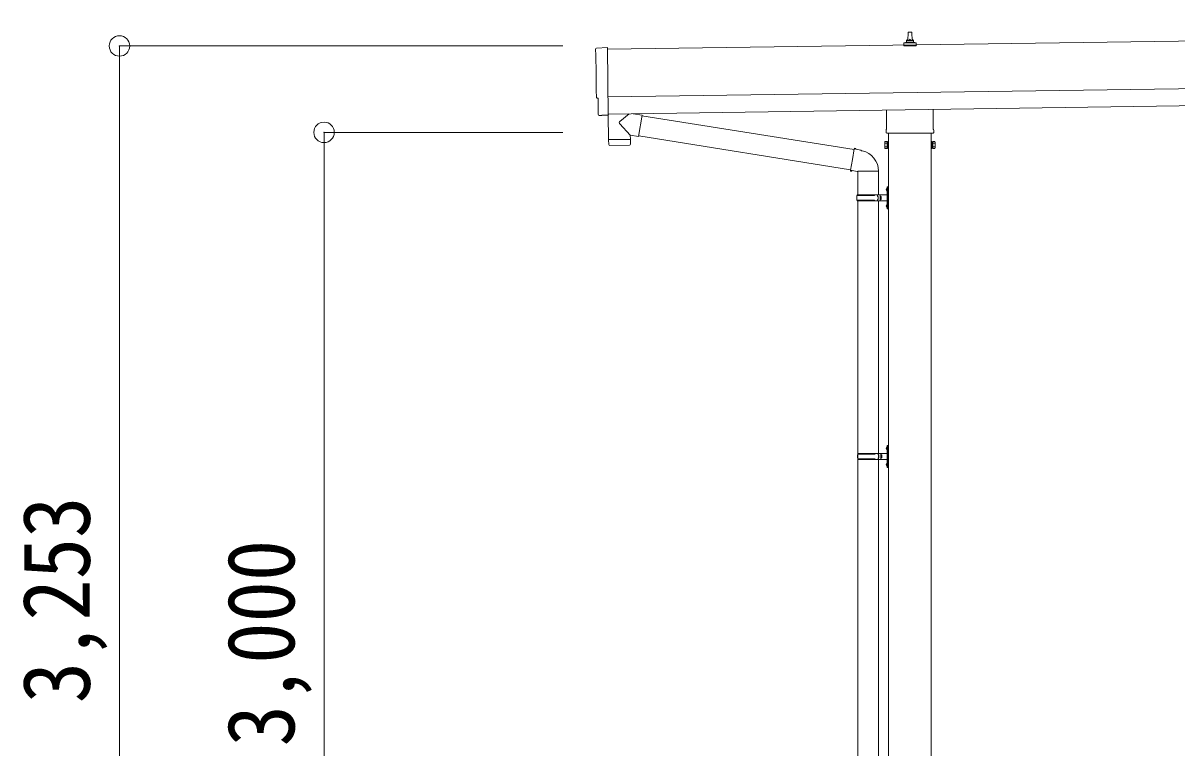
# Model space of a CAD drawing. Units: millimetres at full size, sheet at 1:60. Extents: x -16864 to 16864, y -11640 to 11640.
# Drawn here: x -2749 to 635, y -6112 to -3987 of the extents above; entities that cross this region are included whole.
import ezdxf
from ezdxf.enums import TextEntityAlignment as Align

# ---------------------------------------------------------------- set-up
doc = ezdxf.new("R2010")
doc.units = ezdxf.units.MM
doc.header["$LTSCALE"] = 60
doc.header["$PDMODE"] = 32
doc.header["$PDSIZE"] = 60
for name, color, linetype, lineweight in [('0-2_TEXT1', 4, 'Continuous', 9), ('0-8_TABLE1', 6, 'Continuous', 9), ('0-9_DIM1', 7, 'Continuous', 9)]:
    doc.layers.add(name, color=color, linetype=linetype, lineweight=lineweight)
doc.styles.add('ＭＳ ゴシック', font='')
doc.styles.get('ＭＳ ゴシック').set_extended_font_data('MS Gothic')

msp = doc.modelspace()

# ---------------------------------------------------------------- linework, layer by layer
at = {"layer": '0-2_TEXT1'}
for p, q in [((4329.66, -3987.29), (-1035.29, -4063.93)), ((-153.78, -4038.41), (-153.06, -4014.88)), ((-152.06, -4013.91), (-143.51, -4013.91)), ((-142.51, -4014.88), (-141.78, -4038.41)), ((-166.03, -4053.91), (-166.03, -4046.19)), ((-129.53, -4053.91), (-166.03, -4053.91)), ((-165.65, -4045.41), (-129.91, -4045.41)), ((-165.27, -4045.22), (-158.55, -4043.59)), ((-158.16, -4043.41), (-137.4, -4043.41)), ((-157.78, -4042.62), (-157.78, -4038.41)), ((-156.78, -4038.41), (-138.78, -4038.41)), ((-137.78, -4042.62), (-137.78, -4038.41)), ((-130.3, -4045.22), (-137.02, -4043.59)), ((-129.53, -4053.91), (-129.53, -4046.19)), ((-1033.29, -4203.92), (4331.66, -4127.27)), ((-1032.58, -4253.91), (4332.37, -4177.27)), ((-1052.15, -4257.96), (-1059.08, -4257.7)), ((-216.39, -4297.89), (-216.39, -4242.25)), ((-79.79, -4240.3), (-79.79, -4297.89)), ((-218.09, -4306.66), (-218.09, -4301.16)), ((-80.15, -4310.16), (-216.03, -4310.16)), ((-210.59, -4310.16), (-210.59, -7807.66)), ((-85.59, -7807.66), (-85.59, -4310.16)), ((-78.09, -4301.16), (-78.09, -4306.66)), ((-222.09, -4336.16), (-221.33, -4334.85)), ((-222.09, -4336.16), (-222.09, -4353.16)), ((-222.09, -4353.16), (-221.33, -4354.48)), ((-215.09, -4339.76), (-221.33, -4339.76)), ((-215.09, -4349.57), (-221.33, -4349.57)), ((-215.09, -4354.48), (-221.33, -4354.48)), ((-212.59, -4353.86), (-215.09, -4353.86)), ((-83.59, -4353.86), (-81.09, -4353.86)), ((-81.09, -4339.76), (-74.85, -4339.76)), ((-81.09, -4349.57), (-74.85, -4349.57)), ((-81.09, -4354.48), (-74.85, -4354.48)), ((-74.09, -4336.16), (-74.85, -4334.85)), ((-74.09, -4353.16), (-74.85, -4354.48)), ((-74.09, -4336.16), (-74.09, -4353.16))]:
    msp.add_line(p, q, dxfattribs=at)
for points in [[(-1066.91, -4060.95), (-1035.36, -4058.84), (-1032.54, -4256.68)], [(-1061.96, -4254.75), (-1062.63, -4207.72), (-1063.23, -4207.73)], [(-1051.42, -4257.68), (-1050.76, -4257.04), (-1032.52, -4257.68)], [(-215.09, -4354.48), (-215.09, -4334.85), (-221.33, -4334.85)], [(-215.09, -4353.86), (-215.09, -4335.46), (-212.59, -4335.46)], [(-81.09, -4353.86), (-81.09, -4335.46), (-83.59, -4335.46)], [(-81.09, -4354.48), (-81.09, -4334.85), (-74.85, -4334.85)]]:
    msp.add_lwpolyline(points, dxfattribs=at)
for points in [[(-212.59, -4355.16), (-212.59, -4334.16), (-210.59, -4334.16), (-210.59, -4355.16)], [(-83.59, -4355.16), (-83.59, -4334.16), (-85.59, -4334.16), (-85.59, -4355.16)]]:
    msp.add_lwpolyline(points, close=True, dxfattribs=at)
for centre, radius, start, end in [((-152.06, -4014.91), 1, 90, 178.60509), ((-143.51, -4014.91), 1, 1.39491, 90), ((-165.03, -4046.19), 1, 103.62699, 180), ((-158.78, -4042.62), 1, 283.62699, 0), ((-153.7, -4039.04), 4.13, 90, 171.17633), ((-156.78, -4039.41), 1, 90, 180), ((-144.45, -4038.41), 4.83, 133.60282, 180), ((-151.12, -4038.41), 4.83, 0, 46.39718), ((-141.87, -4039.04), 4.13, 8.82367, 90), ((-138.78, -4039.41), 1, 0, 90), ((-136.78, -4042.62), 1, 180, 256.37301), ((-130.53, -4046.19), 1, 0, 76.37301), ((-214.09, -4301.16), 4, 125.09963, 180), ((-214.09, -4306.66), 4, 180, 194.47751), ((-214.09, -4306.66), 4, 194.47751, 241.04498), ((-82.09, -4306.66), 4, 298.95502, 345.52249), ((-82.09, -4301.16), 4, 0, 54.90037), ((-82.09, -4306.66), 4, 345.52249, 0), ((-217.74, -4337.3), 4.34, 145.61575, 214.38425), ((-205.85, -4344.66), 16.24, 162.41205, 197.58795), ((-217.74, -4352.03), 4.34, 145.61575, 214.38425), ((-90.33, -4344.66), 16.24, 342.41205, 17.58795), ((-78.43, -4337.3), 4.34, 325.61575, 34.38425), ((-78.43, -4352.03), 4.34, 325.61575, 34.38425)]:
    msp.add_arc(centre, radius, start, end, dxfattribs=at)
for centre, major_axis, ratio, start_param, end_param in [((-1066.71, -4063.94), (-3, -0.04), 0.99863, 4.7647489, 6.2979817), ((-5831.08, -4202.43), (4762.89, 68.04), 0.99863, 6.2686928, 6.2979817), ((-1063.3, -4203.33), (-4.41, -0.06), 0.99863, 6.2686928, 7.8539816), ((-1058.96, -4254.7), (-2.15, -2.1), 0.9974, 5.5252311, 7.0411395), ((-1052.11, -4256.96), (-0.717, -0.7), 0.9974, 0.7579542, 1.5707963)]:
    msp.add_ellipse(centre, major_axis=major_axis, ratio=ratio, start_param=start_param, end_param=end_param, dxfattribs=at)
at = {"layer": '0-8_TABLE1'}
for p, q in [((-2466.3, -4054.37), (-1165.61, -4054.37)), ((-2466.3, -4054.37), (-2466.3, -7307.66)), ((-1866.3, -4307.66), (-1165.61, -4307.66)), ((-1866.3, -4307.66), (-1866.3, -7307.66))]:
    msp.add_line(p, q, dxfattribs=at)
for p in [(-2466.3, -4054.37), (-1866.3, -4307.66)]:
    msp.add_point(p, dxfattribs=at)
at = {"layer": '0-9_DIM1'}
for p, q in [((-1032.54, -4256.68), (-1032.52, -4257.68)), ((-971.13, -4253.03), (-998.78, -4275.54)), ((-933.51, -4257.04), (-959.35, -4252.87)), ((-933.51, -4257.04), (-943.68, -4319.93)), ((-933.81, -4258.87), (-311.65, -4357.92)), ((-968.08, -4315.98), (-998.96, -4282.87)), ((-1031.89, -4329.91), (-1031.48, -4342.96)), ((-1027.41, -4328.84), (-1027.38, -4329.84)), ((-972.41, -4328.06), (-972.42, -4329.06)), ((-968.08, -4315.98), (-943.68, -4319.93)), ((-968.08, -4315.98), (-967.91, -4328)), ((-943.38, -4318.1), (-322.07, -4417.02)), ((-970.9, -4345.04), (-1028.43, -4345.86)), ((-311.33, -4356.11), (-316.86, -4387.47)), ((-311.33, -4356.11), (-310.19, -4354.12)), ((-310.19, -4354.12), (-306.62, -4354.75)), ((-306.62, -4354.75), (-306.21, -4357.1)), ((-291.7, -4359.92), (-290.01, -4361.55)), ((-290.01, -4361.55), (-287.89, -4362)), ((-322.39, -4418.84), (-316.86, -4387.47)), ((-322.39, -4418.84), (-322, -4421.09)), ((-322.39, -4418.84), (-317.24, -4419.65)), ((-322, -4421.09), (-318.43, -4421.72)), ((-318.43, -4421.72), (-317.24, -4419.65)), ((-317.24, -4419.65), (-302.64, -4421.97)), ((-302.64, -4421.97), (-300.43, -4420.98)), ((-240.13, -4421.38), (-301.32, -4421.38)), ((-300.59, -4421.38), (-300.59, -4490.67)), ((-240.59, -4421.38), (-240.59, -4490.67)), ((-214.59, -4467.67), (-211.59, -4466.17)), ((-211.59, -4466.17), (-211.59, -4499.67)), ((-211.59, -4466.17), (-210.59, -4466.17)), ((-210.59, -4466.17), (-210.59, -4499.67)), ((-303.59, -4492.67), (-253.26, -4492.67)), ((-302.59, -4490.67), (-216.59, -4490.67)), ((-302.59, -4490.67), (-302.59, -4492.67)), ((-243.59, -4490.67), (-243.59, -4495.17)), ((-243.59, -4495.17), (-241.59, -4495.17)), ((-241.59, -4495.17), (-241.59, -4499.67)), ((-241.59, -4504.17), (-241.59, -4499.67)), ((-235.59, -4490.67), (-235.59, -4499.67)), ((-235.59, -4495.17), (-232.59, -4495.17)), ((-235.59, -4508.67), (-235.59, -4499.67)), ((-232.59, -4495.17), (-232.59, -4499.67)), ((-232.59, -4504.17), (-232.59, -4499.67)), ((-216.89, -4473.52), (-214.85, -4474.52)), ((-215.62, -4471.52), (-214.99, -4471.52)), ((-215.62, -4471.52), (-215.62, -4479.82)), ((-215.62, -4479.82), (-214.99, -4479.82)), ((-214.99, -4471.52), (-214.99, -4479.82)), ((-214.99, -4471.52), (-214.59, -4471.92)), ((-214.99, -4479.82), (-214.59, -4479.42)), ((-214.85, -4474.52), (-214.23, -4475.67)), ((-214.59, -4467.67), (-214.59, -4499.67)), ((-214.59, -4471.92), (-214.59, -4479.42)), ((-214.59, -4531.67), (-214.59, -4499.67)), ((-211.59, -4533.17), (-211.59, -4499.67)), ((-210.59, -4533.17), (-210.59, -4499.67)), ((-303.59, -4506.67), (-253.26, -4506.67)), ((-302.59, -4508.67), (-302.59, -4506.67)), ((-302.59, -4508.67), (-216.59, -4508.67)), ((-300.59, -4508.67), (-300.59, -6148.66)), ((-243.59, -4508.67), (-243.59, -4504.17)), ((-243.59, -4504.17), (-241.59, -4504.17)), ((-240.59, -4508.67), (-240.59, -6148.66)), ((-235.59, -4504.17), (-232.59, -4504.17)), ((-216.89, -4521.52), (-214.85, -4522.52)), ((-215.62, -4519.52), (-214.99, -4519.52)), ((-215.62, -4519.52), (-215.62, -4527.82)), ((-215.62, -4527.82), (-214.99, -4527.82)), ((-214.99, -4519.52), (-214.99, -4527.82)), ((-214.99, -4519.52), (-214.59, -4519.92)), ((-214.99, -4527.82), (-214.59, -4527.42)), ((-214.85, -4522.52), (-214.23, -4523.67)), ((-214.59, -4519.92), (-214.59, -4527.42)), ((-214.59, -4531.67), (-211.59, -4533.17)), ((-211.59, -4533.17), (-210.59, -4533.17)), ((-216.89, -5231.52), (-214.85, -5232.51)), ((-215.62, -5229.51), (-214.99, -5229.51)), ((-215.62, -5229.51), (-215.62, -5237.81)), ((-215.62, -5237.81), (-214.99, -5237.81)), ((-214.99, -5229.51), (-214.99, -5237.81)), ((-214.99, -5229.51), (-214.59, -5229.91)), ((-214.99, -5237.81), (-214.59, -5237.41)), ((-214.85, -5232.51), (-214.23, -5233.66)), ((-214.59, -5225.66), (-211.59, -5224.16)), ((-214.59, -5225.66), (-214.59, -5257.66)), ((-214.59, -5229.91), (-214.59, -5237.41)), ((-211.59, -5224.16), (-211.59, -5257.66)), ((-211.59, -5224.16), (-210.59, -5224.16)), ((-210.59, -5224.16), (-210.59, -5257.66)), ((-301.09, -5250.66), (-250.76, -5250.66)), ((-301.09, -5264.66), (-250.76, -5264.66)), ((-300.09, -5248.66), (-300.09, -5250.66)), ((-300.09, -5248.66), (-216.59, -5248.66)), ((-300.09, -5266.66), (-300.09, -5264.66)), ((-300.09, -5266.66), (-216.59, -5266.66)), ((-241.09, -5248.66), (-241.09, -5253.16)), ((-241.09, -5253.16), (-239.09, -5253.16)), ((-241.09, -5266.66), (-241.09, -5262.16)), ((-241.09, -5262.16), (-239.09, -5262.16)), ((-239.09, -5253.16), (-239.09, -5257.66)), ((-239.09, -5262.16), (-239.09, -5257.66)), ((-233.09, -5248.66), (-233.09, -5257.66)), ((-233.09, -5253.16), (-230.09, -5253.16)), ((-233.09, -5266.66), (-233.09, -5257.66)), ((-233.09, -5262.16), (-230.09, -5262.16)), ((-230.09, -5253.16), (-230.09, -5257.66)), ((-230.09, -5262.16), (-230.09, -5257.66)), ((-215.62, -5277.51), (-214.99, -5277.51)), ((-215.62, -5277.51), (-215.62, -5285.81)), ((-214.99, -5277.51), (-214.99, -5285.81)), ((-214.99, -5277.51), (-214.59, -5277.91)), ((-214.59, -5289.66), (-214.59, -5257.66)), ((-214.59, -5277.91), (-214.59, -5285.41)), ((-211.59, -5291.16), (-211.59, -5257.66)), ((-210.59, -5291.16), (-210.59, -5257.66)), ((-216.89, -5279.52), (-214.85, -5280.51)), ((-215.62, -5285.81), (-214.99, -5285.81)), ((-214.99, -5285.81), (-214.59, -5285.41)), ((-214.85, -5280.51), (-214.23, -5281.66)), ((-214.59, -5289.66), (-211.59, -5291.16)), ((-211.59, -5291.16), (-210.59, -5291.16))]:
    msp.add_line(p, q, dxfattribs=at)
for points in [[(-1032.92, -4257.67), (-1031.91, -4328.91), (-967.91, -4328)], [(-967.94, -4342.05), (-967.9, -4328.99), (-1031.89, -4329.91)], [(-311.33, -4356.11), (-306.21, -4357.1), (-291.7, -4359.92)], [(-216.89, -4477.82), (-214.85, -4476.82), (-214.23, -4475.67)], [(-216.89, -4525.82), (-214.85, -4524.82), (-214.23, -4523.67)], [(-216.89, -5235.81), (-214.85, -5234.81), (-214.23, -5233.66)], [(-216.89, -5283.81), (-214.85, -5282.81), (-214.23, -5281.66)]]:
    msp.add_lwpolyline(points, dxfattribs=at)
for centre, radius, start, end in [((-995.47, -4279.29), 5, 131.47396, 225.79244), ((-1028.48, -4342.86), 3, 181.81845, 270.86677), ((-970.94, -4342.04), 3, 270.81845, 359.81845), ((-300.43, -4420.98), 60.3, 359.62495, 78), ((-254.84, -4499.67), 49.25, 171.82876, 180.00002), ((-254.84, -4499.67), 49.25, 180.00002, 188.17127), ((-253.26, -4490.67), 2, 270, 359.99998), ((-211.29, -4475.67), 6, 136.21765, 223.78235), ((-216.59, -4488.67), 2, 270, 359.99998), ((-253.26, -4508.67), 2, 0.00005, 90.00004), ((-211.29, -4523.67), 6, 136.21765, 223.78235), ((-216.59, -4510.67), 2, 0.00005, 90.00004), ((-211.29, -5233.66), 6, 136.21765, 223.78235), ((-252.34, -5257.66), 49.25, 171.82876, 180.00002), ((-252.34, -5257.66), 49.25, 180.00002, 188.17127), ((-250.76, -5248.66), 2, 270, 359.99998), ((-250.76, -5266.66), 2, 0.00005, 90.00004), ((-211.29, -5281.66), 6, 136.21765, 223.78235), ((-216.59, -5246.66), 2, 270, 359.99998), ((-216.59, -5268.66), 2, 0.00005, 90.00004)]:
    msp.add_arc(centre, radius, start, end, dxfattribs=at)

# ---------------------------------------------------------------- texts
at = {"layer": '0-8_TABLE1', "color": 7, "style": 'ＭＳ ゴシック', "width": 0.9}
for s, p in [('3,253', (-2493.8, -5981.02)), ('3,000', (-1893.8, -6107.66))]:
    msp.add_text(s, height=197.9, rotation=90, dxfattribs=at).set_placement(p, align=Align.BOTTOM_LEFT)

doc.saveas('drawing.dxf')
